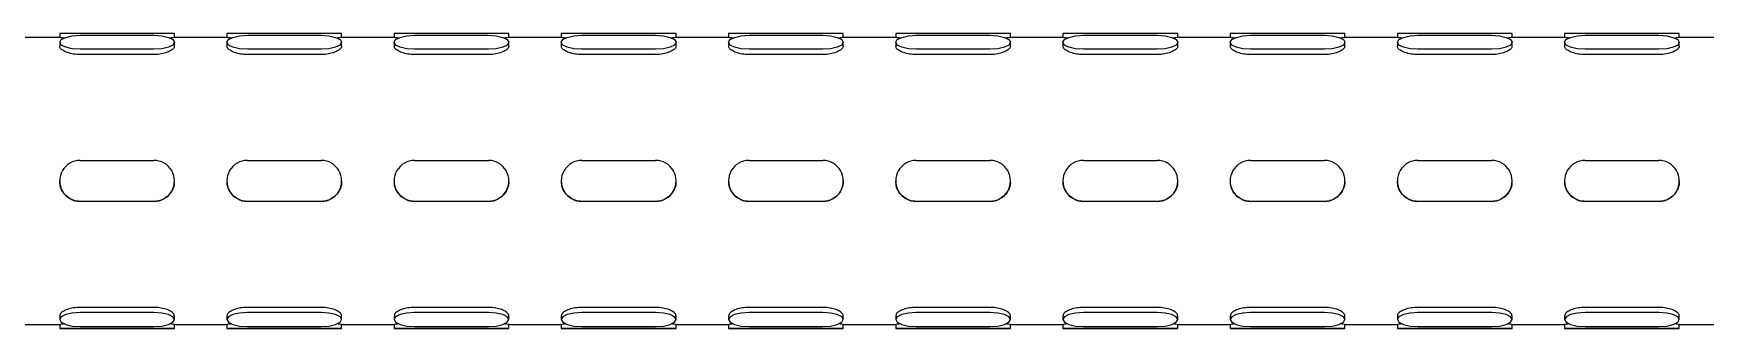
# Model space of a CAD drawing. Extents: x -1084 to 1049, y -151 to 450.
# Drawn here: x -906.7 to -838.7, y -144.6 to -132.6 of the extents above; entities that cross this region are included whole.
import ezdxf

# ---------------------------------------------------------------- set-up
doc = ezdxf.new("R2010")
doc.units = 0
doc.header["$LTSCALE"] = 23.1
doc.header["$MEASUREMENT"] = 0
doc.layers.get('0').update_dxf_attribs({"linetype": 'CONTINUOUS'})

msp = doc.modelspace()

# ---------------------------------------------------------------- linework, layer by layer
at = {"color": 7, "linetype": 'Continuous', "lineweight": 25}
for p, q in [((-905.58856, -132.79404), (-907.74253, -132.79404)), ((-905.59919, -132.62739), (-905.59919, -132.79551)), ((-905.59919, -132.98796), (-905.59919, -133.14598)), ((-901.76624, -132.62689), (-904.76594, -132.62689)), ((-904.76594, -132.70344), (-901.76624, -132.70344)), ((-898.78924, -132.79404), (-900.94321, -132.79404)), ((-900.93299, -132.79551), (-900.93299, -132.62739)), ((-900.93299, -133.14598), (-900.93299, -132.98796)), ((-898.79987, -132.62739), (-898.79987, -132.79551)), ((-898.79987, -132.98796), (-898.79987, -133.14598)), ((-894.96692, -132.62689), (-897.96662, -132.62689)), ((-897.96662, -132.70344), (-894.96692, -132.70344)), ((-891.98992, -132.79404), (-894.14389, -132.79404)), ((-894.13367, -132.79551), (-894.13367, -132.62739)), ((-894.13367, -133.14598), (-894.13367, -132.98796)), ((-892.00055, -132.62739), (-892.00055, -132.79551)), ((-892.00055, -132.98796), (-892.00055, -133.14598)), ((-888.1676, -132.62689), (-891.1673, -132.62689)), ((-891.1673, -132.70344), (-888.1676, -132.70344)), ((-885.1906, -132.79404), (-887.34457, -132.79404)), ((-887.33435, -132.79551), (-887.33435, -132.62739)), ((-887.33435, -133.14598), (-887.33435, -132.98796)), ((-885.20123, -132.62739), (-885.20123, -132.79551)), ((-885.20123, -132.98796), (-885.20123, -133.14598)), ((-881.36828, -132.62689), (-884.36798, -132.62689)), ((-884.36798, -132.70344), (-881.36828, -132.70344)), ((-878.39128, -132.79404), (-880.54525, -132.79404)), ((-880.53503, -132.79551), (-880.53503, -132.62739)), ((-880.53503, -133.14598), (-880.53503, -132.98796)), ((-878.40191, -132.62739), (-878.40191, -132.79551)), ((-878.40191, -132.98796), (-878.40191, -133.14598)), ((-874.56896, -132.62689), (-877.56866, -132.62689)), ((-877.56866, -132.70344), (-874.56896, -132.70344)), ((-871.59196, -132.79404), (-873.74593, -132.79404)), ((-873.73571, -132.79551), (-873.73571, -132.62739)), ((-873.73571, -133.14598), (-873.73571, -132.98796)), ((-871.60259, -132.62739), (-871.60259, -132.79551)), ((-871.60259, -132.98796), (-871.60259, -133.14598)), ((-867.76964, -132.62689), (-870.76934, -132.62689)), ((-870.76934, -132.70344), (-867.76964, -132.70344)), ((-864.79264, -132.79404), (-866.94661, -132.79404)), ((-866.93639, -132.79551), (-866.93639, -132.62739)), ((-866.93639, -133.14598), (-866.93639, -132.98796)), ((-864.80327, -132.62739), (-864.80327, -132.79551)), ((-864.80327, -132.98796), (-864.80327, -133.14598)), ((-860.97032, -132.62689), (-863.97002, -132.62689)), ((-863.97002, -132.70344), (-860.97032, -132.70344)), ((-857.99332, -132.79404), (-860.14729, -132.79404)), ((-860.13707, -132.79551), (-860.13707, -132.62739)), ((-860.13707, -133.14598), (-860.13707, -132.98796)), ((-858.00395, -132.62739), (-858.00395, -132.79551)), ((-858.00395, -132.98796), (-858.00395, -133.14598)), ((-854.171, -132.62689), (-857.1707, -132.62689)), ((-857.1707, -132.70344), (-854.171, -132.70344)), ((-851.194, -132.79404), (-853.34797, -132.79404)), ((-853.33775, -132.79551), (-853.33775, -132.62739)), ((-853.33775, -133.14598), (-853.33775, -132.98796)), ((-851.20463, -132.62739), (-851.20463, -132.79551)), ((-851.20463, -132.98796), (-851.20463, -133.14598)), ((-847.37168, -132.62689), (-850.37138, -132.62689)), ((-850.37138, -132.70344), (-847.37168, -132.70344)), ((-844.39468, -132.79404), (-846.54865, -132.79404)), ((-846.53843, -132.79551), (-846.53843, -132.62739)), ((-846.53843, -133.14598), (-846.53843, -132.98796)), ((-844.40531, -132.62739), (-844.40531, -132.79551)), ((-844.40531, -132.98796), (-844.40531, -133.14598)), ((-840.57236, -132.62689), (-843.57206, -132.62689)), ((-843.57206, -132.70344), (-840.57236, -132.70344)), ((-837.59536, -132.79404), (-839.74933, -132.79404)), ((-839.73911, -132.79551), (-839.73911, -132.62739)), ((-839.73911, -133.14598), (-839.73911, -132.98796)), ((-901.76624, -133.27248), (-904.76594, -133.27248)), ((-901.76624, -133.48534), (-904.76594, -133.48534)), ((-894.96692, -133.27248), (-897.96662, -133.27248)), ((-894.96692, -133.48534), (-897.96662, -133.48534)), ((-888.1676, -133.27248), (-891.1673, -133.27248)), ((-888.1676, -133.48534), (-891.1673, -133.48534)), ((-881.36828, -133.27248), (-884.36798, -133.27248)), ((-881.36828, -133.48534), (-884.36798, -133.48534)), ((-874.56896, -133.27248), (-877.56866, -133.27248)), ((-874.56896, -133.48534), (-877.56866, -133.48534)), ((-867.76964, -133.27248), (-870.76934, -133.27248)), ((-867.76964, -133.48534), (-870.76934, -133.48534)), ((-860.97032, -133.27248), (-863.97002, -133.27248)), ((-860.97032, -133.48534), (-863.97002, -133.48534)), ((-854.171, -133.27248), (-857.1707, -133.27248)), ((-854.171, -133.48534), (-857.1707, -133.48534)), ((-847.37168, -133.27248), (-850.37138, -133.27248)), ((-847.37168, -133.48534), (-850.37138, -133.48534)), ((-840.57236, -133.27248), (-843.57206, -133.27248)), ((-840.57236, -133.48534), (-843.57206, -133.48534)), ((-904.76594, -137.78993), (-901.76624, -137.78993)), ((-897.96662, -137.78993), (-894.96692, -137.78993)), ((-891.1673, -137.78993), (-888.1676, -137.78993)), ((-884.36798, -137.78993), (-881.36828, -137.78993)), ((-877.56866, -137.78993), (-874.56896, -137.78993)), ((-870.76934, -137.78993), (-867.76964, -137.78993)), ((-863.97002, -137.78993), (-860.97032, -137.78993)), ((-857.1707, -137.78993), (-854.171, -137.78993)), ((-850.37138, -137.78993), (-847.37168, -137.78993)), ((-843.57206, -137.78993), (-840.57236, -137.78993)), ((-905.59919, -138.62318), (-905.59919, -138.62328)), ((-900.93299, -138.62328), (-900.93299, -138.62318)), ((-898.79987, -138.62318), (-898.79987, -138.62328)), ((-894.13367, -138.62328), (-894.13367, -138.62318)), ((-892.00055, -138.62318), (-892.00055, -138.62328)), ((-887.33435, -138.62328), (-887.33435, -138.62318)), ((-885.20123, -138.62318), (-885.20123, -138.62328)), ((-880.53503, -138.62328), (-880.53503, -138.62318)), ((-878.40191, -138.62318), (-878.40191, -138.62328)), ((-873.73571, -138.62328), (-873.73571, -138.62318)), ((-871.60259, -138.62318), (-871.60259, -138.62328)), ((-866.93639, -138.62328), (-866.93639, -138.62318)), ((-864.80327, -138.62318), (-864.80327, -138.62328)), ((-860.13707, -138.62328), (-860.13707, -138.62318)), ((-858.00395, -138.62318), (-858.00395, -138.62328)), ((-853.33775, -138.62328), (-853.33775, -138.62318)), ((-851.20463, -138.62318), (-851.20463, -138.62328)), ((-846.53843, -138.62328), (-846.53843, -138.62318)), ((-844.40531, -138.62318), (-844.40531, -138.62328)), ((-839.73911, -138.62328), (-839.73911, -138.62318)), ((-901.76624, -139.45643), (-904.76594, -139.45643)), ((-901.76624, -139.45656), (-904.76594, -139.45656)), ((-894.96692, -139.45643), (-897.96662, -139.45643)), ((-894.96692, -139.45656), (-897.96662, -139.45656)), ((-888.1676, -139.45643), (-891.1673, -139.45643)), ((-888.1676, -139.45656), (-891.1673, -139.45656)), ((-881.36828, -139.45643), (-884.36798, -139.45643)), ((-881.36828, -139.45656), (-884.36798, -139.45656)), ((-874.56896, -139.45643), (-877.56866, -139.45643)), ((-874.56896, -139.45656), (-877.56866, -139.45656)), ((-867.76964, -139.45643), (-870.76934, -139.45643)), ((-867.76964, -139.45656), (-870.76934, -139.45656)), ((-860.97032, -139.45643), (-863.97002, -139.45643)), ((-860.97032, -139.45656), (-863.97002, -139.45656)), ((-854.171, -139.45643), (-857.1707, -139.45643)), ((-854.171, -139.45656), (-857.1707, -139.45656)), ((-847.37168, -139.45643), (-850.37138, -139.45643)), ((-847.37168, -139.45656), (-850.37138, -139.45656)), ((-840.57236, -139.45643), (-843.57206, -139.45643)), ((-840.57236, -139.45656), (-843.57206, -139.45656)), ((-905.59919, -144.10519), (-905.59919, -144.26314)), ((-901.76624, -143.76491), (-904.76594, -143.76491)), ((-901.76624, -143.97768), (-904.76594, -143.97768)), ((-900.93299, -144.26314), (-900.93299, -144.10519)), ((-898.79987, -144.10519), (-898.79987, -144.26314)), ((-894.96692, -143.76491), (-897.96662, -143.76491)), ((-894.96692, -143.97768), (-897.96662, -143.97768)), ((-894.13367, -144.26314), (-894.13367, -144.10519)), ((-892.00055, -144.10519), (-892.00055, -144.26314)), ((-888.1676, -143.76491), (-891.1673, -143.76491)), ((-888.1676, -143.97768), (-891.1673, -143.97768)), ((-887.33435, -144.26314), (-887.33435, -144.10519)), ((-885.20123, -144.10519), (-885.20123, -144.26314)), ((-881.36828, -143.76491), (-884.36798, -143.76491)), ((-881.36828, -143.97768), (-884.36798, -143.97768)), ((-880.53503, -144.26314), (-880.53503, -144.10519)), ((-878.40191, -144.10519), (-878.40191, -144.26314)), ((-874.56896, -143.76491), (-877.56866, -143.76491)), ((-874.56896, -143.97768), (-877.56866, -143.97768)), ((-873.73571, -144.26314), (-873.73571, -144.10519)), ((-871.60259, -144.10519), (-871.60259, -144.26314)), ((-867.76964, -143.76491), (-870.76934, -143.76491)), ((-867.76964, -143.97768), (-870.76934, -143.97768)), ((-866.93639, -144.26314), (-866.93639, -144.10519)), ((-864.80327, -144.10519), (-864.80327, -144.26314)), ((-860.97032, -143.76491), (-863.97002, -143.76491)), ((-860.97032, -143.97768), (-863.97002, -143.97768)), ((-860.13707, -144.26314), (-860.13707, -144.10519)), ((-858.00395, -144.10519), (-858.00395, -144.26314)), ((-854.171, -143.76491), (-857.1707, -143.76491)), ((-854.171, -143.97768), (-857.1707, -143.97768)), ((-853.33775, -144.26314), (-853.33775, -144.10519)), ((-851.20463, -144.10519), (-851.20463, -144.26314)), ((-847.37168, -143.76491), (-850.37138, -143.76491)), ((-847.37168, -143.97768), (-850.37138, -143.97768)), ((-846.53843, -144.26314), (-846.53843, -144.10519)), ((-844.40531, -144.10519), (-844.40531, -144.26314)), ((-840.57236, -143.76491), (-843.57206, -143.76491)), ((-840.57236, -143.97768), (-843.57206, -143.97768)), ((-839.73911, -144.26314), (-839.73911, -144.10519)), ((-907.74294, -144.45954), (-905.58896, -144.45954)), ((-905.59919, -144.45806), (-905.59919, -144.62618)), ((-904.76594, -144.5486), (-901.76624, -144.5486)), ((-901.76624, -144.62568), (-904.76594, -144.62568)), ((-904.76594, -144.62669), (-901.76624, -144.62669)), ((-900.94362, -144.45954), (-898.78964, -144.45954)), ((-900.93299, -144.62618), (-900.93299, -144.45806)), ((-898.79987, -144.45806), (-898.79987, -144.62618)), ((-897.96662, -144.5486), (-894.96692, -144.5486)), ((-894.96692, -144.62568), (-897.96662, -144.62568)), ((-897.96662, -144.62669), (-894.96692, -144.62669)), ((-894.1443, -144.45954), (-891.99032, -144.45954)), ((-894.13367, -144.62618), (-894.13367, -144.45806)), ((-892.00055, -144.45806), (-892.00055, -144.62618)), ((-891.1673, -144.5486), (-888.1676, -144.5486)), ((-888.1676, -144.62568), (-891.1673, -144.62568)), ((-891.1673, -144.62669), (-888.1676, -144.62669)), ((-887.34498, -144.45954), (-885.191, -144.45954)), ((-887.33435, -144.62618), (-887.33435, -144.45806)), ((-885.20123, -144.45806), (-885.20123, -144.62618)), ((-884.36798, -144.5486), (-881.36828, -144.5486)), ((-881.36828, -144.62568), (-884.36798, -144.62568)), ((-884.36798, -144.62669), (-881.36828, -144.62669)), ((-880.54566, -144.45954), (-878.39168, -144.45954)), ((-880.53503, -144.62618), (-880.53503, -144.45806)), ((-878.40191, -144.45806), (-878.40191, -144.62618)), ((-877.56866, -144.5486), (-874.56896, -144.5486)), ((-874.56896, -144.62568), (-877.56866, -144.62568)), ((-877.56866, -144.62669), (-874.56896, -144.62669)), ((-873.74634, -144.45954), (-871.59236, -144.45954)), ((-873.73571, -144.62618), (-873.73571, -144.45806)), ((-871.60259, -144.45806), (-871.60259, -144.62618)), ((-870.76934, -144.5486), (-867.76964, -144.5486)), ((-867.76964, -144.62568), (-870.76934, -144.62568)), ((-870.76934, -144.62669), (-867.76964, -144.62669)), ((-866.94702, -144.45954), (-864.79304, -144.45954)), ((-866.93639, -144.62618), (-866.93639, -144.45806)), ((-864.80327, -144.45806), (-864.80327, -144.62618)), ((-863.97002, -144.5486), (-860.97032, -144.5486)), ((-860.97032, -144.62568), (-863.97002, -144.62568)), ((-863.97002, -144.62669), (-860.97032, -144.62669)), ((-860.1477, -144.45954), (-857.99372, -144.45954)), ((-860.13707, -144.62618), (-860.13707, -144.45806)), ((-858.00395, -144.45806), (-858.00395, -144.62618)), ((-857.1707, -144.5486), (-854.171, -144.5486)), ((-854.171, -144.62568), (-857.1707, -144.62568)), ((-857.1707, -144.62669), (-854.171, -144.62669)), ((-853.34838, -144.45954), (-851.1944, -144.45954)), ((-853.33775, -144.62618), (-853.33775, -144.45806)), ((-851.20463, -144.45806), (-851.20463, -144.62618)), ((-850.37138, -144.5486), (-847.37168, -144.5486)), ((-847.37168, -144.62568), (-850.37138, -144.62568)), ((-850.37138, -144.62669), (-847.37168, -144.62669)), ((-846.54906, -144.45954), (-844.39508, -144.45954)), ((-846.53843, -144.62618), (-846.53843, -144.45806)), ((-844.40531, -144.45806), (-844.40531, -144.62618)), ((-843.57206, -144.5486), (-840.57236, -144.5486)), ((-840.57236, -144.62568), (-843.57206, -144.62568)), ((-843.57206, -144.62669), (-840.57236, -144.62669)), ((-839.74974, -144.45954), (-837.59576, -144.45954)), ((-839.73911, -144.62618), (-839.73911, -144.45806))]:
    msp.add_line(p, q, dxfattribs=at)
at = {"color": 7, "linetype": 'Continuous', "lineweight": 25, "flags": 128}
for points in [[(-904.76594, -133.27248), (-905.08481, -133.25082), (-905.35513, -133.18914), (-905.53576, -133.09684), (-905.59919, -132.98796), (-905.53576, -132.87908), (-905.35513, -132.78678), (-905.08481, -132.7251), (-904.76594, -132.70344)], [(-901.76624, -132.70344), (-901.44736, -132.7251), (-901.17704, -132.78678), (-900.99641, -132.87908), (-900.93299, -132.98796), (-900.99641, -133.09684), (-901.17704, -133.18914), (-901.44736, -133.25082), (-901.76624, -133.27248)], [(-897.96662, -133.27248), (-898.28549, -133.25082), (-898.55581, -133.18914), (-898.73644, -133.09684), (-898.79987, -132.98796), (-898.73644, -132.87908), (-898.55581, -132.78678), (-898.28549, -132.7251), (-897.96662, -132.70344)], [(-894.96692, -132.70344), (-894.64804, -132.7251), (-894.37772, -132.78678), (-894.19709, -132.87908), (-894.13367, -132.98796), (-894.19709, -133.09684), (-894.37772, -133.18914), (-894.64804, -133.25082), (-894.96692, -133.27248)], [(-891.1673, -133.27248), (-891.48617, -133.25082), (-891.75649, -133.18914), (-891.93712, -133.09684), (-892.00055, -132.98796), (-891.93712, -132.87908), (-891.75649, -132.78678), (-891.48617, -132.7251), (-891.1673, -132.70344)], [(-888.1676, -132.70344), (-887.84872, -132.7251), (-887.5784, -132.78678), (-887.39777, -132.87908), (-887.33435, -132.98796), (-887.39777, -133.09684), (-887.5784, -133.18914), (-887.84872, -133.25082), (-888.1676, -133.27248)], [(-884.36798, -133.27248), (-884.68685, -133.25082), (-884.95717, -133.18914), (-885.1378, -133.09684), (-885.20123, -132.98796), (-885.1378, -132.87908), (-884.95717, -132.78678), (-884.68685, -132.7251), (-884.36798, -132.70344)], [(-881.36828, -132.70344), (-881.0494, -132.7251), (-880.77908, -132.78678), (-880.59845, -132.87908), (-880.53503, -132.98796), (-880.59845, -133.09684), (-880.77908, -133.18914), (-881.0494, -133.25082), (-881.36828, -133.27248)], [(-877.56866, -133.27248), (-877.88753, -133.25082), (-878.15785, -133.18914), (-878.33848, -133.09684), (-878.40191, -132.98796), (-878.33848, -132.87908), (-878.15785, -132.78678), (-877.88753, -132.7251), (-877.56866, -132.70344)], [(-874.56896, -132.70344), (-874.25008, -132.7251), (-873.97976, -132.78678), (-873.79913, -132.87908), (-873.73571, -132.98796), (-873.79913, -133.09684), (-873.97976, -133.18914), (-874.25008, -133.25082), (-874.56896, -133.27248)], [(-870.76934, -133.27248), (-871.08821, -133.25082), (-871.35853, -133.18914), (-871.53916, -133.09684), (-871.60259, -132.98796), (-871.53916, -132.87908), (-871.35853, -132.78678), (-871.08821, -132.7251), (-870.76934, -132.70344)], [(-867.76964, -132.70344), (-867.45076, -132.7251), (-867.18044, -132.78678), (-866.99981, -132.87908), (-866.93639, -132.98796), (-866.99981, -133.09684), (-867.18044, -133.18914), (-867.45076, -133.25082), (-867.76964, -133.27248)], [(-863.97002, -133.27248), (-864.28889, -133.25082), (-864.55921, -133.18914), (-864.73984, -133.09684), (-864.80327, -132.98796), (-864.73984, -132.87908), (-864.55921, -132.78678), (-864.28889, -132.7251), (-863.97002, -132.70344)], [(-860.97032, -132.70344), (-860.65144, -132.7251), (-860.38112, -132.78678), (-860.20049, -132.87908), (-860.13707, -132.98796), (-860.20049, -133.09684), (-860.38112, -133.18914), (-860.65144, -133.25082), (-860.97032, -133.27248)], [(-857.1707, -133.27248), (-857.48957, -133.25082), (-857.75989, -133.18914), (-857.94052, -133.09684), (-858.00395, -132.98796), (-857.94052, -132.87908), (-857.75989, -132.78678), (-857.48957, -132.7251), (-857.1707, -132.70344)], [(-854.171, -132.70344), (-853.85212, -132.7251), (-853.5818, -132.78678), (-853.40117, -132.87908), (-853.33775, -132.98796), (-853.40117, -133.09684), (-853.5818, -133.18914), (-853.85212, -133.25082), (-854.171, -133.27248)], [(-850.37138, -133.27248), (-850.69025, -133.25082), (-850.96057, -133.18914), (-851.1412, -133.09684), (-851.20463, -132.98796), (-851.1412, -132.87908), (-850.96057, -132.78678), (-850.69025, -132.7251), (-850.37138, -132.70344)], [(-847.37168, -132.70344), (-847.0528, -132.7251), (-846.78248, -132.78678), (-846.60185, -132.87908), (-846.53843, -132.98796), (-846.60185, -133.09684), (-846.78248, -133.18914), (-847.0528, -133.25082), (-847.37168, -133.27248)], [(-843.57206, -133.27248), (-843.89093, -133.25082), (-844.16125, -133.18914), (-844.34188, -133.09684), (-844.40531, -132.98796), (-844.34188, -132.87908), (-844.16125, -132.78678), (-843.89093, -132.7251), (-843.57206, -132.70344)], [(-840.57236, -132.70344), (-840.25348, -132.7251), (-839.98316, -132.78678), (-839.80253, -132.87908), (-839.73911, -132.98796), (-839.80253, -133.09684), (-839.98316, -133.18914), (-840.25348, -133.25082), (-840.57236, -133.27248)], [(-904.76594, -143.97768), (-905.08481, -143.99941), (-905.35513, -144.06129), (-905.53576, -144.1539), (-905.59919, -144.26314), (-905.53576, -144.37238), (-905.35513, -144.46499), (-905.08481, -144.52687), (-904.76594, -144.5486)], [(-901.76624, -144.5486), (-901.44736, -144.52687), (-901.17704, -144.46499), (-900.99641, -144.37238), (-900.93299, -144.26314), (-900.99641, -144.1539), (-901.17704, -144.06129), (-901.44736, -143.99941), (-901.76624, -143.97768)], [(-897.96662, -143.97768), (-898.28549, -143.99941), (-898.55581, -144.06129), (-898.73644, -144.1539), (-898.79987, -144.26314), (-898.73644, -144.37238), (-898.55581, -144.46499), (-898.28549, -144.52687), (-897.96662, -144.5486)], [(-894.96692, -144.5486), (-894.64804, -144.52687), (-894.37772, -144.46499), (-894.19709, -144.37238), (-894.13367, -144.26314), (-894.19709, -144.1539), (-894.37772, -144.06129), (-894.64804, -143.99941), (-894.96692, -143.97768)], [(-891.1673, -143.97768), (-891.48617, -143.99941), (-891.75649, -144.06129), (-891.93712, -144.1539), (-892.00055, -144.26314), (-891.93712, -144.37238), (-891.75649, -144.46499), (-891.48617, -144.52687), (-891.1673, -144.5486)], [(-888.1676, -144.5486), (-887.84872, -144.52687), (-887.5784, -144.46499), (-887.39777, -144.37238), (-887.33435, -144.26314), (-887.39777, -144.1539), (-887.5784, -144.06129), (-887.84872, -143.99941), (-888.1676, -143.97768)], [(-884.36798, -143.97768), (-884.68685, -143.99941), (-884.95717, -144.06129), (-885.1378, -144.1539), (-885.20123, -144.26314), (-885.1378, -144.37238), (-884.95717, -144.46499), (-884.68685, -144.52687), (-884.36798, -144.5486)], [(-881.36828, -144.5486), (-881.0494, -144.52687), (-880.77908, -144.46499), (-880.59845, -144.37238), (-880.53503, -144.26314), (-880.59845, -144.1539), (-880.77908, -144.06129), (-881.0494, -143.99941), (-881.36828, -143.97768)], [(-877.56866, -143.97768), (-877.88753, -143.99941), (-878.15785, -144.06129), (-878.33848, -144.1539), (-878.40191, -144.26314), (-878.33848, -144.37238), (-878.15785, -144.46499), (-877.88753, -144.52687), (-877.56866, -144.5486)], [(-874.56896, -144.5486), (-874.25008, -144.52687), (-873.97976, -144.46499), (-873.79913, -144.37238), (-873.73571, -144.26314), (-873.79913, -144.1539), (-873.97976, -144.06129), (-874.25008, -143.99941), (-874.56896, -143.97768)], [(-870.76934, -143.97768), (-871.08821, -143.99941), (-871.35853, -144.06129), (-871.53916, -144.1539), (-871.60259, -144.26314), (-871.53916, -144.37238), (-871.35853, -144.46499), (-871.08821, -144.52687), (-870.76934, -144.5486)], [(-867.76964, -144.5486), (-867.45076, -144.52687), (-867.18044, -144.46499), (-866.99981, -144.37238), (-866.93639, -144.26314), (-866.99981, -144.1539), (-867.18044, -144.06129), (-867.45076, -143.99941), (-867.76964, -143.97768)], [(-863.97002, -143.97768), (-864.28889, -143.99941), (-864.55921, -144.06129), (-864.73984, -144.1539), (-864.80327, -144.26314), (-864.73984, -144.37238), (-864.55921, -144.46499), (-864.28889, -144.52687), (-863.97002, -144.5486)], [(-860.97032, -144.5486), (-860.65144, -144.52687), (-860.38112, -144.46499), (-860.20049, -144.37238), (-860.13707, -144.26314), (-860.20049, -144.1539), (-860.38112, -144.06129), (-860.65144, -143.99941), (-860.97032, -143.97768)], [(-857.1707, -143.97768), (-857.48957, -143.99941), (-857.75989, -144.06129), (-857.94052, -144.1539), (-858.00395, -144.26314), (-857.94052, -144.37238), (-857.75989, -144.46499), (-857.48957, -144.52687), (-857.1707, -144.5486)], [(-854.171, -144.5486), (-853.85212, -144.52687), (-853.5818, -144.46499), (-853.40117, -144.37238), (-853.33775, -144.26314), (-853.40117, -144.1539), (-853.5818, -144.06129), (-853.85212, -143.99941), (-854.171, -143.97768)], [(-850.37138, -143.97768), (-850.69025, -143.99941), (-850.96057, -144.06129), (-851.1412, -144.1539), (-851.20463, -144.26314), (-851.1412, -144.37238), (-850.96057, -144.46499), (-850.69025, -144.52687), (-850.37138, -144.5486)], [(-847.37168, -144.5486), (-847.0528, -144.52687), (-846.78248, -144.46499), (-846.60185, -144.37238), (-846.53843, -144.26314), (-846.60185, -144.1539), (-846.78248, -144.06129), (-847.0528, -143.99941), (-847.37168, -143.97768)], [(-843.57206, -143.97768), (-843.89093, -143.99941), (-844.16125, -144.06129), (-844.34188, -144.1539), (-844.40531, -144.26314), (-844.34188, -144.37238), (-844.16125, -144.46499), (-843.89093, -144.52687), (-843.57206, -144.5486)], [(-840.57236, -144.5486), (-840.25348, -144.52687), (-839.98316, -144.46499), (-839.80253, -144.37238), (-839.73911, -144.26314), (-839.80253, -144.1539), (-839.98316, -144.06129), (-840.25348, -143.99941), (-840.57236, -143.97768)], [(-904.76594, -144.62568), (-905.08481, -144.62572), (-905.35513, -144.62583), (-905.53576, -144.62599), (-905.59919, -144.62618), (-905.53576, -144.62638), (-905.35513, -144.62654), (-905.08481, -144.62665), (-904.76594, -144.62669)], [(-901.76624, -144.62669), (-901.44736, -144.62665), (-901.17704, -144.62654), (-900.99641, -144.62638), (-900.93299, -144.62618), (-900.99641, -144.62599), (-901.17704, -144.62583), (-901.44736, -144.62572), (-901.76624, -144.62568)], [(-897.96662, -144.62568), (-898.28549, -144.62572), (-898.55581, -144.62583), (-898.73644, -144.62599), (-898.79987, -144.62618), (-898.73644, -144.62638), (-898.55581, -144.62654), (-898.28549, -144.62665), (-897.96662, -144.62669)], [(-894.96692, -144.62669), (-894.64804, -144.62665), (-894.37772, -144.62654), (-894.19709, -144.62638), (-894.13367, -144.62618), (-894.19709, -144.62599), (-894.37772, -144.62583), (-894.64804, -144.62572), (-894.96692, -144.62568)], [(-891.1673, -144.62568), (-891.48617, -144.62572), (-891.75649, -144.62583), (-891.93712, -144.62599), (-892.00055, -144.62618), (-891.93712, -144.62638), (-891.75649, -144.62654), (-891.48617, -144.62665), (-891.1673, -144.62669)], [(-888.1676, -144.62669), (-887.84872, -144.62665), (-887.5784, -144.62654), (-887.39777, -144.62638), (-887.33435, -144.62618), (-887.39777, -144.62599), (-887.5784, -144.62583), (-887.84872, -144.62572), (-888.1676, -144.62568)], [(-884.36798, -144.62568), (-884.68685, -144.62572), (-884.95717, -144.62583), (-885.1378, -144.62599), (-885.20123, -144.62618), (-885.1378, -144.62638), (-884.95717, -144.62654), (-884.68685, -144.62665), (-884.36798, -144.62669)], [(-881.36828, -144.62669), (-881.0494, -144.62665), (-880.77908, -144.62654), (-880.59845, -144.62638), (-880.53503, -144.62618), (-880.59845, -144.62599), (-880.77908, -144.62583), (-881.0494, -144.62572), (-881.36828, -144.62568)], [(-877.56866, -144.62568), (-877.88753, -144.62572), (-878.15785, -144.62583), (-878.33848, -144.62599), (-878.40191, -144.62618), (-878.33848, -144.62638), (-878.15785, -144.62654), (-877.88753, -144.62665), (-877.56866, -144.62669)], [(-874.56896, -144.62669), (-874.25008, -144.62665), (-873.97976, -144.62654), (-873.79913, -144.62638), (-873.73571, -144.62618), (-873.79913, -144.62599), (-873.97976, -144.62583), (-874.25008, -144.62572), (-874.56896, -144.62568)], [(-870.76934, -144.62568), (-871.08821, -144.62572), (-871.35853, -144.62583), (-871.53916, -144.62599), (-871.60259, -144.62618), (-871.53916, -144.62638), (-871.35853, -144.62654), (-871.08821, -144.62665), (-870.76934, -144.62669)], [(-867.76964, -144.62669), (-867.45076, -144.62665), (-867.18044, -144.62654), (-866.99981, -144.62638), (-866.93639, -144.62618), (-866.99981, -144.62599), (-867.18044, -144.62583), (-867.45076, -144.62572), (-867.76964, -144.62568)], [(-863.97002, -144.62568), (-864.28889, -144.62572), (-864.55921, -144.62583), (-864.73984, -144.62599), (-864.80327, -144.62618), (-864.73984, -144.62638), (-864.55921, -144.62654), (-864.28889, -144.62665), (-863.97002, -144.62669)], [(-860.97032, -144.62669), (-860.65144, -144.62665), (-860.38112, -144.62654), (-860.20049, -144.62638), (-860.13707, -144.62618), (-860.20049, -144.62599), (-860.38112, -144.62583), (-860.65144, -144.62572), (-860.97032, -144.62568)], [(-857.1707, -144.62568), (-857.48957, -144.62572), (-857.75989, -144.62583), (-857.94052, -144.62599), (-858.00395, -144.62618), (-857.94052, -144.62638), (-857.75989, -144.62654), (-857.48957, -144.62665), (-857.1707, -144.62669)], [(-854.171, -144.62669), (-853.85212, -144.62665), (-853.5818, -144.62654), (-853.40117, -144.62638), (-853.33775, -144.62618), (-853.40117, -144.62599), (-853.5818, -144.62583), (-853.85212, -144.62572), (-854.171, -144.62568)], [(-850.37138, -144.62568), (-850.69025, -144.62572), (-850.96057, -144.62583), (-851.1412, -144.62599), (-851.20463, -144.62618), (-851.1412, -144.62638), (-850.96057, -144.62654), (-850.69025, -144.62665), (-850.37138, -144.62669)], [(-847.37168, -144.62669), (-847.0528, -144.62665), (-846.78248, -144.62654), (-846.60185, -144.62638), (-846.53843, -144.62618), (-846.60185, -144.62599), (-846.78248, -144.62583), (-847.0528, -144.62572), (-847.37168, -144.62568)], [(-843.57206, -144.62568), (-843.89093, -144.62572), (-844.16125, -144.62583), (-844.34188, -144.62599), (-844.40531, -144.62618), (-844.34188, -144.62638), (-844.16125, -144.62654), (-843.89093, -144.62665), (-843.57206, -144.62669)], [(-840.57236, -144.62669), (-840.25348, -144.62665), (-839.98316, -144.62654), (-839.80253, -144.62638), (-839.73911, -144.62618), (-839.80253, -144.62599), (-839.98316, -144.62583), (-840.25348, -144.62572), (-840.57236, -144.62568)]]:
    msp.add_lwpolyline(points, dxfattribs=at)
at = {"color": 7, "linetype": 'Continuous', "lineweight": 25}
for centre, radius, start, end in [((-904.97425, -479.02551), 346.39868, 89.9655443, 90.1033673), ((-901.55792, -479.02551), 346.39868, 89.8966327, 90.0344557), ((-898.17493, -479.02551), 346.39868, 89.9655443, 90.1033673), ((-894.7586, -479.02551), 346.39868, 89.8966327, 90.0344557), ((-891.37561, -479.02551), 346.39868, 89.9655443, 90.1033673), ((-887.95928, -479.02551), 346.39868, 89.8966327, 90.0344557), ((-884.57629, -479.02551), 346.39868, 89.9655443, 90.1033673), ((-881.15996, -479.02551), 346.39868, 89.8966327, 90.0344557), ((-877.77697, -479.02551), 346.39868, 89.9655443, 90.1033673), ((-874.36064, -479.02551), 346.39868, 89.8966327, 90.0344557), ((-870.97765, -479.02551), 346.39868, 89.9655443, 90.1033673), ((-867.56132, -479.02551), 346.39868, 89.8966327, 90.0344557), ((-864.17833, -479.02551), 346.39868, 89.9655443, 90.1033673), ((-860.762, -479.02551), 346.39868, 89.8966327, 90.0344557), ((-857.37901, -479.02551), 346.39868, 89.9655443, 90.1033673), ((-853.96268, -479.02551), 346.39868, 89.8966327, 90.0344557), ((-850.57969, -479.02551), 346.39868, 89.9655443, 90.1033673), ((-847.16336, -479.02551), 346.39868, 89.8966327, 90.0344557), ((-843.78037, -479.02551), 346.39868, 89.9655443, 90.1033673), ((-840.36404, -479.02551), 346.39868, 89.8966327, 90.0344557), ((-904.76594, -138.62318), 0.83325, 89.9999917, 270.0000083), ((-901.76624, -138.62318), 0.83325, 269.9999917, 90.0000083), ((-897.96662, -138.62318), 0.83325, 89.9999917, 270.0000083), ((-894.96692, -138.62318), 0.83325, 269.9999917, 90.0000083), ((-891.1673, -138.62318), 0.83325, 89.9999917, 270.0000083), ((-888.1676, -138.62318), 0.83325, 269.9999917, 90.0000083), ((-884.36798, -138.62318), 0.83325, 89.9999917, 270.0000083), ((-881.36828, -138.62318), 0.83325, 269.9999917, 90.0000083), ((-877.56866, -138.62318), 0.83325, 89.9999917, 270.0000083), ((-874.56896, -138.62318), 0.83325, 269.9999917, 90.0000083), ((-870.76934, -138.62318), 0.83325, 89.9999917, 270.0000083), ((-867.76964, -138.62318), 0.83325, 269.9999917, 90.0000083), ((-863.97002, -138.62318), 0.83325, 89.9999917, 270.0000083), ((-860.97032, -138.62318), 0.83325, 269.9999917, 90.0000083), ((-857.1707, -138.62318), 0.83325, 89.9999917, 270.0000083), ((-854.171, -138.62318), 0.83325, 269.9999917, 90.0000083), ((-850.37138, -138.62318), 0.83325, 89.9999917, 270.0000083), ((-847.37168, -138.62318), 0.83325, 269.9999917, 90.0000083), ((-843.57206, -138.62318), 0.83325, 89.9999917, 270.0000083), ((-840.57236, -138.62318), 0.83325, 269.9999917, 90.0000083)]:
    msp.add_arc(centre, radius, start, end, dxfattribs=at)
for points, knots in [([(-904.76594, -133.48534), (-904.85905, -133.48096), (-905.04525, -133.47221), (-905.29432, -133.40597), (-905.4815, -133.31499), (-905.58884, -133.22095), (-905.5888, -133.16724), (-905.58879, -133.14577)], [0, 0, 0, 0, 0.21324843, 0.42644388, 0.64101168, 0.85649491, 1, 1, 1, 1]), ([(-905.41129, -132.81695), (-905.43163, -132.81487), (-905.51679, -132.80616), (-905.58677, -132.79549), (-905.58805, -132.79553), (-905.58856, -132.79554)], [0, 0, 0, 0, 0.15966499, 0.66852945, 1, 1, 1, 1]), ([(-900.94338, -133.14618), (-900.9405, -133.15626), (-900.92894, -133.19674), (-901.00429, -133.27912), (-901.16195, -133.37628), (-901.3943, -133.45178), (-901.60868, -133.48268), (-901.73426, -133.4848), (-901.76624, -133.48534)], [0, 0, 0, 0, 0.07049632, 0.28294968, 0.49615414, 0.71125472, 0.92647591, 1, 1, 1, 1]), ([(-900.94321, -132.79548), (-900.94054, -132.79508), (-900.92952, -132.79341), (-900.98744, -132.80217), (-901.08082, -132.81262), (-901.11763, -132.81674)], [0, 0, 0, 0, 0.162891996, 0.66994587, 1, 1, 1, 1]), ([(-897.96662, -133.48534), (-898.05973, -133.48096), (-898.24593, -133.47221), (-898.495, -133.40597), (-898.68218, -133.31499), (-898.78952, -133.22095), (-898.78948, -133.16724), (-898.78947, -133.14577)], [0, 0, 0, 0, 0.21324843, 0.42644388, 0.64101168, 0.85649491, 1, 1, 1, 1]), ([(-898.61197, -132.81695), (-898.63231, -132.81487), (-898.71747, -132.80616), (-898.78745, -132.79549), (-898.78873, -132.79553), (-898.78924, -132.79554)], [0, 0, 0, 0, 0.15966499, 0.66852945, 1, 1, 1, 1]), ([(-894.14406, -133.14618), (-894.14118, -133.15626), (-894.12962, -133.19674), (-894.20497, -133.27912), (-894.36263, -133.37628), (-894.59498, -133.45178), (-894.80936, -133.48268), (-894.93494, -133.4848), (-894.96692, -133.48534)], [0, 0, 0, 0, 0.07049632, 0.28294968, 0.49615414, 0.71125472, 0.92647591, 1, 1, 1, 1]), ([(-894.14389, -132.79548), (-894.14122, -132.79508), (-894.1302, -132.79341), (-894.18812, -132.80217), (-894.2815, -132.81262), (-894.31831, -132.81674)], [0, 0, 0, 0, 0.162891996, 0.66994587, 1, 1, 1, 1]), ([(-891.1673, -133.48534), (-891.26041, -133.48096), (-891.44661, -133.47221), (-891.69568, -133.40597), (-891.88286, -133.31499), (-891.9902, -133.22095), (-891.99016, -133.16724), (-891.99015, -133.14577)], [0, 0, 0, 0, 0.21324843, 0.42644388, 0.64101168, 0.85649491, 1, 1, 1, 1]), ([(-891.81265, -132.81695), (-891.83299, -132.81487), (-891.91815, -132.80616), (-891.98813, -132.79549), (-891.98941, -132.79553), (-891.98992, -132.79554)], [0, 0, 0, 0, 0.15966499, 0.66852945, 1, 1, 1, 1]), ([(-887.34474, -133.14618), (-887.34186, -133.15626), (-887.3303, -133.19674), (-887.40565, -133.27912), (-887.56331, -133.37628), (-887.79566, -133.45178), (-888.01004, -133.48268), (-888.13562, -133.4848), (-888.1676, -133.48534)], [0, 0, 0, 0, 0.07049632, 0.28294968, 0.49615414, 0.71125472, 0.92647591, 1, 1, 1, 1]), ([(-887.34457, -132.79548), (-887.3419, -132.79508), (-887.33088, -132.79341), (-887.3888, -132.80217), (-887.48218, -132.81262), (-887.51899, -132.81674)], [0, 0, 0, 0, 0.162892, 0.66994587, 1, 1, 1, 1]), ([(-884.36798, -133.48534), (-884.46109, -133.48096), (-884.64729, -133.47221), (-884.89636, -133.40597), (-885.08354, -133.31499), (-885.19088, -133.22095), (-885.19084, -133.16724), (-885.19083, -133.14577)], [0, 0, 0, 0, 0.21324843, 0.42644388, 0.64101168, 0.85649491, 1, 1, 1, 1]), ([(-885.01333, -132.81695), (-885.03367, -132.81487), (-885.11883, -132.80616), (-885.18881, -132.79549), (-885.19009, -132.79553), (-885.1906, -132.79554)], [0, 0, 0, 0, 0.159664986, 0.668529448, 1, 1, 1, 1]), ([(-880.54542, -133.14618), (-880.54254, -133.15626), (-880.53098, -133.19674), (-880.60633, -133.27912), (-880.76399, -133.37628), (-880.99634, -133.45178), (-881.21072, -133.48268), (-881.3363, -133.4848), (-881.36828, -133.48534)], [0, 0, 0, 0, 0.07049632, 0.28294968, 0.49615414, 0.71125472, 0.92647591, 1, 1, 1, 1]), ([(-880.54525, -132.79548), (-880.54258, -132.79508), (-880.53156, -132.79341), (-880.58948, -132.80217), (-880.68286, -132.81262), (-880.71967, -132.81674)], [0, 0, 0, 0, 0.162892, 0.66994587, 1, 1, 1, 1]), ([(-877.56866, -133.48534), (-877.66177, -133.48096), (-877.84797, -133.47221), (-878.09704, -133.40597), (-878.28422, -133.31499), (-878.39156, -133.22095), (-878.39152, -133.16724), (-878.39151, -133.14577)], [0, 0, 0, 0, 0.21324843, 0.42644388, 0.64101168, 0.85649491, 1, 1, 1, 1]), ([(-878.21401, -132.81695), (-878.23435, -132.81487), (-878.31951, -132.80616), (-878.38949, -132.79549), (-878.39077, -132.79553), (-878.39128, -132.79554)], [0, 0, 0, 0, 0.15966499, 0.66852945, 1, 1, 1, 1]), ([(-873.7461, -133.14618), (-873.74322, -133.15626), (-873.73166, -133.19674), (-873.80701, -133.27912), (-873.96467, -133.37628), (-874.19702, -133.45178), (-874.4114, -133.48268), (-874.53698, -133.4848), (-874.56896, -133.48534)], [0, 0, 0, 0, 0.07049632, 0.28294968, 0.49615414, 0.71125472, 0.92647591, 1, 1, 1, 1]), ([(-873.74593, -132.79548), (-873.74326, -132.79508), (-873.73224, -132.79341), (-873.79016, -132.80217), (-873.88354, -132.81262), (-873.92035, -132.81674)], [0, 0, 0, 0, 0.162892, 0.66994587, 1, 1, 1, 1]), ([(-870.76934, -133.48534), (-870.86245, -133.48096), (-871.04865, -133.47221), (-871.29772, -133.40597), (-871.4849, -133.31499), (-871.59224, -133.22095), (-871.5922, -133.16724), (-871.59219, -133.14577)], [0, 0, 0, 0, 0.21324843, 0.42644388, 0.64101168, 0.85649491, 1, 1, 1, 1]), ([(-871.41469, -132.81695), (-871.43503, -132.81487), (-871.52019, -132.80616), (-871.59017, -132.79549), (-871.59145, -132.79553), (-871.59196, -132.79554)], [0, 0, 0, 0, 0.15966499, 0.66852945, 1, 1, 1, 1]), ([(-866.94678, -133.14618), (-866.9439, -133.15626), (-866.93234, -133.19674), (-867.00769, -133.27912), (-867.16535, -133.37628), (-867.3977, -133.45178), (-867.61208, -133.48268), (-867.73766, -133.4848), (-867.76964, -133.48534)], [0, 0, 0, 0, 0.07049632, 0.28294968, 0.49615414, 0.71125472, 0.92647591, 1, 1, 1, 1]), ([(-866.94661, -132.79548), (-866.94394, -132.79508), (-866.93292, -132.79341), (-866.99084, -132.80217), (-867.08422, -132.81262), (-867.12103, -132.81674)], [0, 0, 0, 0, 0.162892, 0.66994587, 1, 1, 1, 1]), ([(-863.97002, -133.48534), (-864.06313, -133.48096), (-864.24933, -133.47221), (-864.4984, -133.40597), (-864.68558, -133.31499), (-864.79292, -133.22095), (-864.79288, -133.16724), (-864.79287, -133.14577)], [0, 0, 0, 0, 0.21324843, 0.42644388, 0.64101168, 0.85649491, 1, 1, 1, 1]), ([(-864.61537, -132.81695), (-864.63571, -132.81487), (-864.72087, -132.80616), (-864.79085, -132.79549), (-864.79213, -132.79553), (-864.79264, -132.79554)], [0, 0, 0, 0, 0.15966499, 0.66852945, 1, 1, 1, 1]), ([(-860.14746, -133.14618), (-860.14458, -133.15626), (-860.13302, -133.19674), (-860.20837, -133.27912), (-860.36603, -133.37628), (-860.59838, -133.45178), (-860.81276, -133.48268), (-860.93834, -133.4848), (-860.97032, -133.48534)], [0, 0, 0, 0, 0.07049632, 0.28294968, 0.49615414, 0.71125472, 0.92647591, 1, 1, 1, 1]), ([(-860.14729, -132.79548), (-860.14462, -132.79508), (-860.1336, -132.79341), (-860.19152, -132.80217), (-860.2849, -132.81262), (-860.32171, -132.81674)], [0, 0, 0, 0, 0.162891996, 0.66994587, 1, 1, 1, 1]), ([(-857.1707, -133.48534), (-857.26381, -133.48096), (-857.45001, -133.47221), (-857.69908, -133.40597), (-857.88626, -133.31499), (-857.9936, -133.22095), (-857.99356, -133.16724), (-857.99355, -133.14577)], [0, 0, 0, 0, 0.21324843, 0.42644388, 0.64101168, 0.85649491, 1, 1, 1, 1]), ([(-857.81605, -132.81695), (-857.83639, -132.81487), (-857.92155, -132.80616), (-857.99153, -132.79549), (-857.99281, -132.79553), (-857.99332, -132.79554)], [0, 0, 0, 0, 0.15966499, 0.66852945, 1, 1, 1, 1]), ([(-853.34814, -133.14618), (-853.34526, -133.15626), (-853.3337, -133.19674), (-853.40905, -133.27912), (-853.56671, -133.37628), (-853.79906, -133.45178), (-854.01344, -133.48268), (-854.13902, -133.4848), (-854.171, -133.48534)], [0, 0, 0, 0, 0.07049632, 0.28294968, 0.49615414, 0.71125472, 0.92647591, 1, 1, 1, 1]), ([(-853.34797, -132.79548), (-853.3453, -132.79508), (-853.33428, -132.79341), (-853.3922, -132.80217), (-853.48558, -132.81262), (-853.52239, -132.81674)], [0, 0, 0, 0, 0.162892, 0.66994587, 1, 1, 1, 1]), ([(-850.37138, -133.48534), (-850.46449, -133.48096), (-850.65069, -133.47221), (-850.89976, -133.40597), (-851.08694, -133.31499), (-851.19428, -133.22095), (-851.19424, -133.16724), (-851.19423, -133.14577)], [0, 0, 0, 0, 0.21324843, 0.42644388, 0.64101168, 0.85649491, 1, 1, 1, 1]), ([(-851.01673, -132.81695), (-851.03707, -132.81487), (-851.12223, -132.80616), (-851.19221, -132.79549), (-851.19349, -132.79553), (-851.194, -132.79554)], [0, 0, 0, 0, 0.15966499, 0.66852945, 1, 1, 1, 1]), ([(-846.54882, -133.14618), (-846.54594, -133.15626), (-846.53438, -133.19674), (-846.60973, -133.27912), (-846.76739, -133.37628), (-846.99974, -133.45178), (-847.21412, -133.48268), (-847.3397, -133.4848), (-847.37168, -133.48534)], [0, 0, 0, 0, 0.07049632, 0.28294968, 0.49615414, 0.71125472, 0.92647591, 1, 1, 1, 1]), ([(-846.54865, -132.79548), (-846.54598, -132.79508), (-846.53496, -132.79341), (-846.59288, -132.80217), (-846.68626, -132.81262), (-846.72307, -132.81674)], [0, 0, 0, 0, 0.162892, 0.66994587, 1, 1, 1, 1]), ([(-843.57206, -133.48534), (-843.66517, -133.48096), (-843.85137, -133.47221), (-844.10044, -133.40597), (-844.28762, -133.31499), (-844.39496, -133.22095), (-844.39492, -133.16724), (-844.39491, -133.14577)], [0, 0, 0, 0, 0.21324843, 0.42644388, 0.64101168, 0.85649491, 1, 1, 1, 1]), ([(-844.21741, -132.81695), (-844.23775, -132.81487), (-844.32291, -132.80616), (-844.39289, -132.79549), (-844.39417, -132.79553), (-844.39468, -132.79554)], [0, 0, 0, 0, 0.15966499, 0.66852945, 1, 1, 1, 1]), ([(-839.7495, -133.14618), (-839.74662, -133.15626), (-839.73506, -133.19674), (-839.81041, -133.27912), (-839.96807, -133.37628), (-840.20042, -133.45178), (-840.4148, -133.48268), (-840.54038, -133.4848), (-840.57236, -133.48534)], [0, 0, 0, 0, 0.07049632, 0.28294968, 0.49615414, 0.71125472, 0.92647591, 1, 1, 1, 1]), ([(-839.74933, -132.79548), (-839.74666, -132.79508), (-839.73564, -132.79341), (-839.79356, -132.80217), (-839.88694, -132.81262), (-839.92375, -132.81674)], [0, 0, 0, 0, 0.162891996, 0.66994587, 1, 1, 1, 1]), ([(-904.76594, -139.45656), (-904.85905, -139.44745), (-905.04525, -139.42921), (-905.29432, -139.28722), (-905.4815, -139.07727), (-905.58884, -138.84278), (-905.5888, -138.68554), (-905.58879, -138.62268)], [0, 0, 0, 0, 0.21324843, 0.42644388, 0.64101168, 0.85649491, 1, 1, 1, 1]), ([(-900.94338, -138.62387), (-900.9405, -138.65453), (-900.92894, -138.77755), (-901.00429, -138.98923), (-901.16195, -139.22095), (-901.3943, -139.38612), (-901.60868, -139.45098), (-901.73426, -139.45543), (-901.76624, -139.45656)], [0, 0, 0, 0, 0.07049632, 0.28294968, 0.49615414, 0.71125472, 0.92647591, 1, 1, 1, 1]), ([(-897.96662, -139.45656), (-898.05973, -139.44745), (-898.24593, -139.42921), (-898.495, -139.28722), (-898.68218, -139.07727), (-898.78952, -138.84278), (-898.78948, -138.68554), (-898.78947, -138.62268)], [0, 0, 0, 0, 0.21324843, 0.42644388, 0.64101168, 0.85649491, 1, 1, 1, 1]), ([(-894.14406, -138.62387), (-894.14118, -138.65453), (-894.12962, -138.77755), (-894.20497, -138.98923), (-894.36263, -139.22095), (-894.59498, -139.38612), (-894.80936, -139.45098), (-894.93494, -139.45543), (-894.96692, -139.45656)], [0, 0, 0, 0, 0.07049632, 0.28294968, 0.49615414, 0.71125472, 0.92647591, 1, 1, 1, 1]), ([(-891.1673, -139.45656), (-891.26041, -139.44745), (-891.44661, -139.42921), (-891.69568, -139.28722), (-891.88286, -139.07727), (-891.9902, -138.84278), (-891.99016, -138.68554), (-891.99015, -138.62268)], [0, 0, 0, 0, 0.21324843, 0.42644388, 0.64101168, 0.85649491, 1, 1, 1, 1]), ([(-887.34474, -138.62387), (-887.34186, -138.65453), (-887.3303, -138.77755), (-887.40565, -138.98923), (-887.56331, -139.22095), (-887.79566, -139.38612), (-888.01004, -139.45098), (-888.13562, -139.45543), (-888.1676, -139.45656)], [0, 0, 0, 0, 0.07049632, 0.28294968, 0.49615414, 0.71125472, 0.92647591, 1, 1, 1, 1]), ([(-884.36798, -139.45656), (-884.46109, -139.44745), (-884.64729, -139.42921), (-884.89636, -139.28722), (-885.08354, -139.07727), (-885.19088, -138.84278), (-885.19084, -138.68554), (-885.19083, -138.62268)], [0, 0, 0, 0, 0.21324843, 0.42644388, 0.64101168, 0.85649491, 1, 1, 1, 1]), ([(-880.54542, -138.62387), (-880.54254, -138.65453), (-880.53098, -138.77755), (-880.60633, -138.98923), (-880.76399, -139.22095), (-880.99634, -139.38612), (-881.21072, -139.45098), (-881.3363, -139.45543), (-881.36828, -139.45656)], [0, 0, 0, 0, 0.07049632, 0.28294968, 0.49615414, 0.71125472, 0.92647591, 1, 1, 1, 1]), ([(-877.56866, -139.45656), (-877.66177, -139.44745), (-877.84797, -139.42921), (-878.09704, -139.28722), (-878.28422, -139.07727), (-878.39156, -138.84278), (-878.39152, -138.68554), (-878.39151, -138.62268)], [0, 0, 0, 0, 0.21324843, 0.42644388, 0.64101168, 0.85649491, 1, 1, 1, 1]), ([(-873.7461, -138.62387), (-873.74322, -138.65453), (-873.73166, -138.77755), (-873.80701, -138.98923), (-873.96467, -139.22095), (-874.19702, -139.38612), (-874.4114, -139.45098), (-874.53698, -139.45543), (-874.56896, -139.45656)], [0, 0, 0, 0, 0.07049632, 0.28294968, 0.49615414, 0.71125472, 0.92647591, 1, 1, 1, 1]), ([(-870.76934, -139.45656), (-870.86245, -139.44745), (-871.04865, -139.42921), (-871.29772, -139.28722), (-871.4849, -139.07727), (-871.59224, -138.84278), (-871.5922, -138.68554), (-871.59219, -138.62268)], [0, 0, 0, 0, 0.21324843, 0.42644388, 0.64101168, 0.85649491, 1, 1, 1, 1]), ([(-866.94678, -138.62387), (-866.9439, -138.65453), (-866.93234, -138.77755), (-867.00769, -138.98923), (-867.16535, -139.22095), (-867.3977, -139.38612), (-867.61208, -139.45098), (-867.73766, -139.45543), (-867.76964, -139.45656)], [0, 0, 0, 0, 0.07049632, 0.28294968, 0.49615414, 0.71125472, 0.92647591, 1, 1, 1, 1]), ([(-863.97002, -139.45656), (-864.06313, -139.44745), (-864.24933, -139.42921), (-864.4984, -139.28722), (-864.68558, -139.07727), (-864.79292, -138.84278), (-864.79288, -138.68554), (-864.79287, -138.62268)], [0, 0, 0, 0, 0.21324843, 0.42644388, 0.64101168, 0.85649491, 1, 1, 1, 1]), ([(-860.14746, -138.62387), (-860.14458, -138.65453), (-860.13302, -138.77755), (-860.20837, -138.98923), (-860.36603, -139.22095), (-860.59838, -139.38612), (-860.81276, -139.45098), (-860.93834, -139.45543), (-860.97032, -139.45656)], [0, 0, 0, 0, 0.07049632, 0.28294968, 0.49615414, 0.71125472, 0.92647591, 1, 1, 1, 1]), ([(-857.1707, -139.45656), (-857.26381, -139.44745), (-857.45001, -139.42921), (-857.69908, -139.28722), (-857.88626, -139.07727), (-857.9936, -138.84278), (-857.99356, -138.68554), (-857.99355, -138.62268)], [0, 0, 0, 0, 0.21324843, 0.42644388, 0.64101168, 0.85649491, 1, 1, 1, 1]), ([(-853.34814, -138.62387), (-853.34526, -138.65453), (-853.3337, -138.77755), (-853.40905, -138.98923), (-853.56671, -139.22095), (-853.79906, -139.38612), (-854.01344, -139.45098), (-854.13902, -139.45543), (-854.171, -139.45656)], [0, 0, 0, 0, 0.07049632, 0.28294968, 0.49615414, 0.71125472, 0.92647591, 1, 1, 1, 1]), ([(-850.37138, -139.45656), (-850.46449, -139.44745), (-850.65069, -139.42921), (-850.89976, -139.28722), (-851.08694, -139.07727), (-851.19428, -138.84278), (-851.19424, -138.68554), (-851.19423, -138.62268)], [0, 0, 0, 0, 0.21324843, 0.42644388, 0.64101168, 0.85649491, 1, 1, 1, 1]), ([(-846.54882, -138.62387), (-846.54594, -138.65453), (-846.53438, -138.77755), (-846.60973, -138.98923), (-846.76739, -139.22095), (-846.99974, -139.38612), (-847.21412, -139.45098), (-847.3397, -139.45543), (-847.37168, -139.45656)], [0, 0, 0, 0, 0.07049632, 0.28294968, 0.49615414, 0.71125472, 0.92647591, 1, 1, 1, 1]), ([(-843.57206, -139.45656), (-843.66517, -139.44745), (-843.85137, -139.42921), (-844.10044, -139.28722), (-844.28762, -139.07727), (-844.39496, -138.84278), (-844.39492, -138.68554), (-844.39491, -138.62268)], [0, 0, 0, 0, 0.21324843, 0.42644388, 0.64101168, 0.85649491, 1, 1, 1, 1]), ([(-839.7495, -138.62387), (-839.74662, -138.65453), (-839.73506, -138.77755), (-839.81041, -138.98923), (-839.96807, -139.22095), (-840.20042, -139.38612), (-840.4148, -139.45098), (-840.54038, -139.45543), (-840.57236, -139.45656)], [0, 0, 0, 0, 0.07049632, 0.28294968, 0.49615414, 0.71125472, 0.92647591, 1, 1, 1, 1]), ([(-904.76594, -143.76491), (-904.85905, -143.7693), (-905.04525, -143.77808), (-905.29432, -143.84446), (-905.4815, -143.93567), (-905.58884, -144.02998), (-905.5888, -144.08386), (-905.58879, -144.1054)], [0, 0, 0, 0, 0.21324843, 0.42644388, 0.64101168, 0.85649491, 1, 1, 1, 1]), ([(-900.94338, -144.10499), (-900.9405, -144.09487), (-900.92894, -144.05426), (-901.00429, -143.97165), (-901.16195, -143.87423), (-901.3943, -143.79855), (-901.60868, -143.76758), (-901.73426, -143.76545), (-901.76624, -143.76491)], [0, 0, 0, 0, 0.07049632, 0.28294968, 0.49615414, 0.71125472, 0.92647591, 1, 1, 1, 1]), ([(-897.96662, -143.76491), (-898.05973, -143.7693), (-898.24593, -143.77808), (-898.495, -143.84446), (-898.68218, -143.93567), (-898.78952, -144.02998), (-898.78948, -144.08386), (-898.78947, -144.1054)], [0, 0, 0, 0, 0.21324843, 0.42644388, 0.64101168, 0.85649491, 1, 1, 1, 1]), ([(-894.14406, -144.10499), (-894.14118, -144.09487), (-894.12962, -144.05426), (-894.20497, -143.97165), (-894.36263, -143.87423), (-894.59498, -143.79855), (-894.80936, -143.76758), (-894.93494, -143.76545), (-894.96692, -143.76491)], [0, 0, 0, 0, 0.07049632, 0.28294968, 0.49615414, 0.71125472, 0.92647591, 1, 1, 1, 1]), ([(-891.1673, -143.76491), (-891.26041, -143.7693), (-891.44661, -143.77808), (-891.69568, -143.84446), (-891.88286, -143.93567), (-891.9902, -144.02998), (-891.99016, -144.08386), (-891.99015, -144.1054)], [0, 0, 0, 0, 0.21324843, 0.42644388, 0.64101168, 0.85649491, 1, 1, 1, 1]), ([(-887.34474, -144.10499), (-887.34186, -144.09487), (-887.3303, -144.05426), (-887.40565, -143.97165), (-887.56331, -143.87423), (-887.79566, -143.79855), (-888.01004, -143.76758), (-888.13562, -143.76545), (-888.1676, -143.76491)], [0, 0, 0, 0, 0.07049632, 0.28294968, 0.49615414, 0.71125472, 0.92647591, 1, 1, 1, 1]), ([(-884.36798, -143.76491), (-884.46109, -143.7693), (-884.64729, -143.77808), (-884.89636, -143.84446), (-885.08354, -143.93567), (-885.19088, -144.02998), (-885.19084, -144.08386), (-885.19083, -144.1054)], [0, 0, 0, 0, 0.21324843, 0.42644388, 0.64101168, 0.85649491, 1, 1, 1, 1]), ([(-880.54542, -144.10499), (-880.54254, -144.09487), (-880.53098, -144.05426), (-880.60633, -143.97165), (-880.76399, -143.87423), (-880.99634, -143.79855), (-881.21072, -143.76758), (-881.3363, -143.76545), (-881.36828, -143.76491)], [0, 0, 0, 0, 0.07049632, 0.28294968, 0.49615414, 0.71125472, 0.92647591, 1, 1, 1, 1]), ([(-877.56866, -143.76491), (-877.66177, -143.7693), (-877.84797, -143.77808), (-878.09704, -143.84446), (-878.28422, -143.93567), (-878.39156, -144.02998), (-878.39152, -144.08386), (-878.39151, -144.1054)], [0, 0, 0, 0, 0.21324843, 0.42644388, 0.64101168, 0.85649491, 1, 1, 1, 1]), ([(-873.7461, -144.10499), (-873.74322, -144.09487), (-873.73166, -144.05426), (-873.80701, -143.97165), (-873.96467, -143.87423), (-874.19702, -143.79855), (-874.4114, -143.76758), (-874.53698, -143.76545), (-874.56896, -143.76491)], [0, 0, 0, 0, 0.07049632, 0.28294968, 0.49615414, 0.71125472, 0.92647591, 1, 1, 1, 1]), ([(-870.76934, -143.76491), (-870.86245, -143.7693), (-871.04865, -143.77808), (-871.29772, -143.84446), (-871.4849, -143.93567), (-871.59224, -144.02998), (-871.5922, -144.08386), (-871.59219, -144.1054)], [0, 0, 0, 0, 0.21324843, 0.42644388, 0.64101168, 0.85649491, 1, 1, 1, 1]), ([(-866.94678, -144.10499), (-866.9439, -144.09487), (-866.93234, -144.05426), (-867.00769, -143.97165), (-867.16535, -143.87423), (-867.3977, -143.79855), (-867.61208, -143.76758), (-867.73766, -143.76545), (-867.76964, -143.76491)], [0, 0, 0, 0, 0.07049632, 0.28294968, 0.49615414, 0.71125472, 0.92647591, 1, 1, 1, 1]), ([(-863.97002, -143.76491), (-864.06313, -143.7693), (-864.24933, -143.77808), (-864.4984, -143.84446), (-864.68558, -143.93567), (-864.79292, -144.02998), (-864.79288, -144.08386), (-864.79287, -144.1054)], [0, 0, 0, 0, 0.21324843, 0.42644388, 0.64101168, 0.85649491, 1, 1, 1, 1]), ([(-860.14746, -144.10499), (-860.14458, -144.09487), (-860.13302, -144.05426), (-860.20837, -143.97165), (-860.36603, -143.87423), (-860.59838, -143.79855), (-860.81276, -143.76758), (-860.93834, -143.76545), (-860.97032, -143.76491)], [0, 0, 0, 0, 0.07049632, 0.28294968, 0.49615414, 0.71125472, 0.92647591, 1, 1, 1, 1]), ([(-857.1707, -143.76491), (-857.26381, -143.7693), (-857.45001, -143.77808), (-857.69908, -143.84446), (-857.88626, -143.93567), (-857.9936, -144.02998), (-857.99356, -144.08386), (-857.99355, -144.1054)], [0, 0, 0, 0, 0.21324843, 0.42644388, 0.64101168, 0.85649491, 1, 1, 1, 1]), ([(-853.34814, -144.10499), (-853.34526, -144.09487), (-853.3337, -144.05426), (-853.40905, -143.97165), (-853.56671, -143.87423), (-853.79906, -143.79855), (-854.01344, -143.76758), (-854.13902, -143.76545), (-854.171, -143.76491)], [0, 0, 0, 0, 0.07049632, 0.28294968, 0.49615414, 0.71125472, 0.92647591, 1, 1, 1, 1]), ([(-850.37138, -143.76491), (-850.46449, -143.7693), (-850.65069, -143.77808), (-850.89976, -143.84446), (-851.08694, -143.93567), (-851.19428, -144.02998), (-851.19424, -144.08386), (-851.19423, -144.1054)], [0, 0, 0, 0, 0.21324843, 0.42644388, 0.64101168, 0.85649491, 1, 1, 1, 1]), ([(-846.54882, -144.10499), (-846.54594, -144.09487), (-846.53438, -144.05426), (-846.60973, -143.97165), (-846.76739, -143.87423), (-846.99974, -143.79855), (-847.21412, -143.76758), (-847.3397, -143.76545), (-847.37168, -143.76491)], [0, 0, 0, 0, 0.07049632, 0.28294968, 0.49615414, 0.71125472, 0.92647591, 1, 1, 1, 1]), ([(-843.57206, -143.76491), (-843.66517, -143.7693), (-843.85137, -143.77808), (-844.10044, -143.84446), (-844.28762, -143.93567), (-844.39496, -144.02998), (-844.39492, -144.08386), (-844.39491, -144.1054)], [0, 0, 0, 0, 0.21324843, 0.42644388, 0.64101168, 0.85649491, 1, 1, 1, 1]), ([(-839.7495, -144.10499), (-839.74662, -144.09487), (-839.73506, -144.05426), (-839.81041, -143.97165), (-839.96807, -143.87423), (-840.20042, -143.79855), (-840.4148, -143.76758), (-840.54038, -143.76545), (-840.57236, -143.76491)], [0, 0, 0, 0, 0.07049632, 0.28294968, 0.49615414, 0.71125472, 0.92647591, 1, 1, 1, 1]), ([(-905.40904, -144.43576), (-905.43018, -144.43795), (-905.51623, -144.44685), (-905.5874, -144.45791), (-905.58851, -144.45804), (-905.58896, -144.45809)], [0, 0, 0, 0, 0.16270213, 0.66216734, 1, 1, 1, 1]), ([(-900.94362, -144.45803), (-900.94066, -144.45844), (-900.9292, -144.46002), (-900.98783, -144.45095), (-901.08204, -144.44025), (-901.11962, -144.43599)], [0, 0, 0, 0, 0.17243978, 0.66995237, 1, 1, 1, 1]), ([(-898.60972, -144.43576), (-898.63086, -144.43795), (-898.71691, -144.44685), (-898.78808, -144.45791), (-898.78919, -144.45804), (-898.78964, -144.45809)], [0, 0, 0, 0, 0.16270213, 0.66216734, 1, 1, 1, 1]), ([(-894.1443, -144.45803), (-894.14134, -144.45844), (-894.12988, -144.46002), (-894.18851, -144.45095), (-894.28272, -144.44025), (-894.3203, -144.43599)], [0, 0, 0, 0, 0.17243978, 0.66995237, 1, 1, 1, 1]), ([(-891.8104, -144.43576), (-891.83154, -144.43795), (-891.91759, -144.44685), (-891.98876, -144.45791), (-891.98987, -144.45804), (-891.99032, -144.45809)], [0, 0, 0, 0, 0.16270213, 0.66216734, 1, 1, 1, 1]), ([(-887.34498, -144.45803), (-887.34202, -144.45844), (-887.33056, -144.46002), (-887.38919, -144.45095), (-887.4834, -144.44025), (-887.52098, -144.43599)], [0, 0, 0, 0, 0.17243978, 0.66995237, 1, 1, 1, 1]), ([(-885.01108, -144.43576), (-885.03222, -144.43795), (-885.11827, -144.44685), (-885.18944, -144.45791), (-885.19055, -144.45804), (-885.191, -144.45809)], [0, 0, 0, 0, 0.16270213, 0.66216734, 1, 1, 1, 1]), ([(-880.54566, -144.45803), (-880.5427, -144.45844), (-880.53124, -144.46002), (-880.58987, -144.45095), (-880.68408, -144.44025), (-880.72166, -144.43599)], [0, 0, 0, 0, 0.17243978, 0.66995237, 1, 1, 1, 1]), ([(-878.21176, -144.43576), (-878.2329, -144.43795), (-878.31895, -144.44685), (-878.39012, -144.45791), (-878.39123, -144.45804), (-878.39168, -144.45809)], [0, 0, 0, 0, 0.16270213, 0.66216734, 1, 1, 1, 1]), ([(-873.74634, -144.45803), (-873.74338, -144.45844), (-873.73192, -144.46002), (-873.79055, -144.45095), (-873.88476, -144.44025), (-873.92234, -144.43599)], [0, 0, 0, 0, 0.17243978, 0.66995237, 1, 1, 1, 1]), ([(-871.41244, -144.43576), (-871.43358, -144.43795), (-871.51963, -144.44685), (-871.5908, -144.45791), (-871.59191, -144.45804), (-871.59236, -144.45809)], [0, 0, 0, 0, 0.16270213, 0.66216734, 1, 1, 1, 1]), ([(-866.94702, -144.45803), (-866.94406, -144.45844), (-866.9326, -144.46002), (-866.99123, -144.45095), (-867.08544, -144.44025), (-867.12302, -144.43599)], [0, 0, 0, 0, 0.17243978, 0.66995237, 1, 1, 1, 1]), ([(-864.61312, -144.43576), (-864.63426, -144.43795), (-864.72031, -144.44685), (-864.79148, -144.45791), (-864.79259, -144.45804), (-864.79304, -144.45809)], [0, 0, 0, 0, 0.16270213, 0.66216734, 1, 1, 1, 1]), ([(-860.1477, -144.45803), (-860.14474, -144.45844), (-860.13328, -144.46002), (-860.19191, -144.45095), (-860.28612, -144.44025), (-860.3237, -144.43599)], [0, 0, 0, 0, 0.17243978, 0.66995237, 1, 1, 1, 1]), ([(-857.8138, -144.43576), (-857.83494, -144.43795), (-857.92099, -144.44685), (-857.99216, -144.45791), (-857.99327, -144.45804), (-857.99372, -144.45809)], [0, 0, 0, 0, 0.162702132, 0.662167339, 1, 1, 1, 1]), ([(-853.34838, -144.45803), (-853.34542, -144.45844), (-853.33396, -144.46002), (-853.39259, -144.45095), (-853.4868, -144.44025), (-853.52438, -144.43599)], [0, 0, 0, 0, 0.172439782, 0.669952369, 1, 1, 1, 1]), ([(-851.01448, -144.43576), (-851.03562, -144.43795), (-851.12167, -144.44685), (-851.19284, -144.45791), (-851.19395, -144.45804), (-851.1944, -144.45809)], [0, 0, 0, 0, 0.162702132, 0.662167339, 1, 1, 1, 1]), ([(-846.54906, -144.45803), (-846.5461, -144.45844), (-846.53464, -144.46002), (-846.59327, -144.45095), (-846.68748, -144.44025), (-846.72506, -144.43599)], [0, 0, 0, 0, 0.17243978, 0.66995237, 1, 1, 1, 1]), ([(-844.21516, -144.43576), (-844.2363, -144.43795), (-844.32235, -144.44685), (-844.39352, -144.45791), (-844.39463, -144.45804), (-844.39508, -144.45809)], [0, 0, 0, 0, 0.16270213, 0.66216734, 1, 1, 1, 1]), ([(-839.74974, -144.45803), (-839.74678, -144.45844), (-839.73532, -144.46002), (-839.79395, -144.45095), (-839.88816, -144.44025), (-839.92574, -144.43599)], [0, 0, 0, 0, 0.17243978, 0.66995237, 1, 1, 1, 1])]:
    msp.add_open_spline(points, degree=3, knots=knots, dxfattribs=at)

doc.saveas('drawing.dxf')
